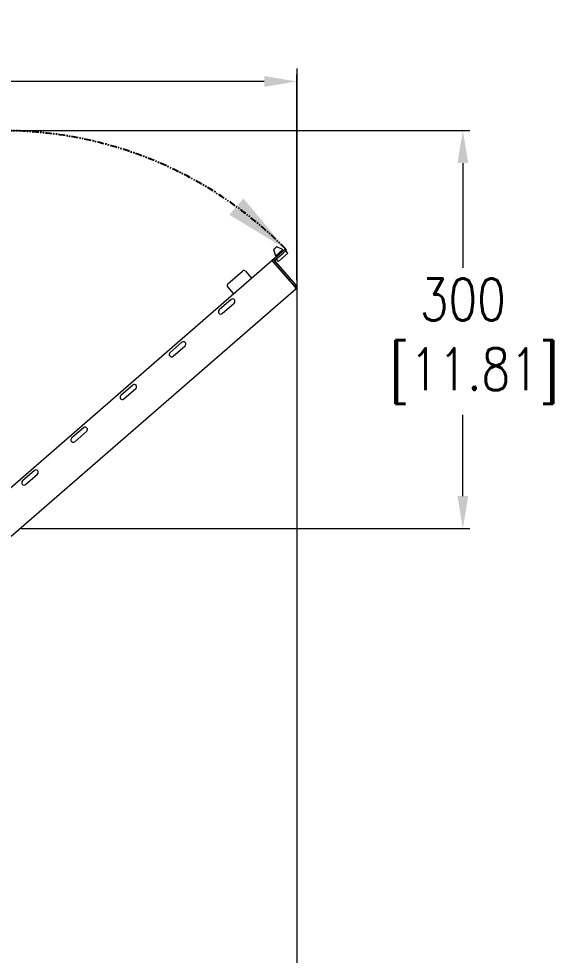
# Model space of a CAD drawing. Header units: inches. Extents: x 40138 to 76695, y -14500 to -5279.
# Drawn here: x 43934 to 44337, y -9254 to -8548 of the extents above; entities that cross this region are included whole.
import ezdxf

# ---------------------------------------------------------------- set-up
doc = ezdxf.new("R2010")
doc.units = ezdxf.units.IN
doc.header["$LTSCALE"] = 2
doc.header["$MEASUREMENT"] = 0
doc.header["$PDMODE"] = 35
doc.header["$PDSIZE"] = -1
doc.linetypes.add('PHANTOM', pattern=[2.5, 1.25, -0.25, 0.25, -0.25, 0.25, -0.25])
for name, color, linetype, lineweight in [('M-ANNO-DIMS', 7, 'Continuous', 13), ('M-OBJECT-DETAILS', 7, 'Continuous', 9), ('M-OBJECT-FRAME', 7, 'Continuous', 18)]:
    doc.layers.add(name, color=color, linetype=linetype, lineweight=lineweight)
doc.styles.get("Standard").update_dxf_attribs({"font": 'romans.shx', "width": 0.8})
doc.dimstyles.new('World Wide Dims', dxfattribs={"dimscale": 7, "dimtxt": 4.5, "dimasz": 3.5, "dimexe": 0.75, "dimexo": 0.75, "dimgap": 0.75, "dimtad": 0, "dimtih": 1, "dimtoh": 1, "dimdec": 0, "dimzin": 4, "dimdsep": 46, "dimtxsty": 'Standard', "dimcen": 0, "dimclrd": 256, "dimclre": 256, "dimclrt": 256, "dimadec": 0, "dimazin": 1, "dimtfac": 1, "dimtdec": 0, "dimtmove": 0, "dimatfit": 3, "dimfxl": 1, "dimtolj": 1, "dimtzin": 0, "dimlwd": -1, "dimlwe": -1, "dimarcsym": 0})

# ---------------------------------------------------------------- blocks, each defined once
blk = doc.blocks.new('*D48')
at = {"layer": 'Defpoints', "color": 0, "transparency": 16777216}
for p in [(43921.45, -8632.21), (43929.91, -8932.16), (44268.44, -8932.16)]:
    blk.add_point(p, dxfattribs=at)
at = {"layer": 'M-ANNO-DIMS', "transparency": 16777216}
for p, q in [((43926.7, -8632.21), (44273.69, -8632.21)), ((44268.44, -8656.71), (44268.44, -8735.52)), ((44268.44, -8907.66), (44268.44, -8846.52)), ((43935.16, -8932.16), (44273.69, -8932.16))]:
    blk.add_line(p, q, dxfattribs=at)
for points in [[(44264.36, -8656.71), (44272.53, -8656.71), (44268.44, -8632.21)], [(44264.36, -8907.66), (44272.53, -8907.66), (44268.44, -8932.16)]]:
    blk.add_solid(points, dxfattribs=at)
at = {"layer": 'M-ANNO-DIMS', "transparency": 16777216, "insert": (44268.44, -8791.02), "char_height": 31.5, "attachment_point": 5}
blk.add_mtext('\\A1;300\\P [11.81]', dxfattribs=at)
blk = doc.blocks.new('*D49')
at = {"layer": 'Defpoints', "color": 0, "transparency": 16777216}
for p in [(44143.14, -8595.12), (43122.23, -8750.1), (44143.14, -8750.1)]:
    blk.add_point(p, dxfattribs=at)
at = {"layer": 'M-ANNO-DIMS', "transparency": 16777216}
for p, q in [((43122.23, -8744.85), (43122.23, -8589.87)), ((44143.14, -8744.85), (44143.14, -8589.87)), ((43146.73, -8595.12), (43570.67, -8595.12)), ((44118.64, -8595.12), (43741.97, -8595.12))]:
    blk.add_line(p, q, dxfattribs=at)
for points in [[(43146.73, -8591.04), (43146.73, -8599.2), (43122.23, -8595.12)], [(44118.64, -8591.04), (44118.64, -8599.2), (44143.14, -8595.12)]]:
    blk.add_solid(points, dxfattribs=at)
at = {"layer": 'M-ANNO-DIMS', "transparency": 16777216, "insert": (43656.32, -8595.12), "char_height": 31.5, "attachment_point": 5}
blk.add_mtext('\\A1;1021\\P [40.19]', dxfattribs=at)
blk = doc.blocks.new('*D47')
at = {"layer": 'Defpoints', "color": 0, "transparency": 16777216}
for p in [(44143.14, -8580.06), (42898.8, -10362.86), (42898.8, -10796.65)]:
    blk.add_point(p, dxfattribs=at)
at = {"layer": 'M-ANNO-DIMS', "transparency": 16777216}
for p, q in [((44143.14, -8585.31), (44143.14, -10801.9)), ((42898.8, -10368.11), (42898.8, -10801.9)), ((42923.3, -10796.65), (43189.89, -10796.65)), ((44118.64, -10796.65), (43361.19, -10796.65))]:
    blk.add_line(p, q, dxfattribs=at)
for points in [[(42923.3, -10792.57), (42923.3, -10800.74), (42898.8, -10796.65)], [(44118.64, -10792.57), (44118.64, -10800.74), (44143.14, -10796.65)]]:
    blk.add_solid(points, dxfattribs=at)
at = {"layer": 'M-ANNO-DIMS', "transparency": 16777216, "insert": (43275.54, -10796.65), "char_height": 31.5, "attachment_point": 5}
blk.add_mtext('\\A1;1244\\P [48.99]', dxfattribs=at)

msp = doc.modelspace()

# ---------------------------------------------------------------- linework, layer by layer
at = {"layer": 'M-OBJECT-DETAILS', "color": 7, "linetype": 'Continuous'}
for p, q in [((44125.682, -8721.884), (44127.225, -8726.505)), ((44125.711, -8721.777), (44126.868, -8720.771)), ((44126.275, -8728.556), (44132.019, -8723.563)), ((44126.868, -8720.771), (44128.025, -8719.765)), ((44127.071, -8729.473), (44132.815, -8724.479)), ((44129.952, -8724.318), (44127.386, -8726.549)), ((44132.497, -8721.922), (44128.136, -8719.751)), ((44136.414, -8724.664), (44129.395, -8730.765)), ((44132.518, -8722.087), (44129.952, -8724.318)), ((44132.019, -8723.563), (44134.66, -8721.267)), ((44132.581, -8723.074), (44132.131, -8722.557)), ((44135.457, -8722.183), (44132.815, -8724.479)), ((44134.66, -8721.267), (44135.457, -8722.183)), ((44136.424, -8724.523), (44134.915, -8722.787)), ((44124.687, -8729.936), (44124.596, -8730.016)), ((44141.619, -8749.599), (44124.596, -8730.016)), ((44125.604, -8729.14), (44124.687, -8729.936)), ((44141.711, -8749.519), (44124.687, -8729.936)), ((44142.627, -8748.723), (44125.604, -8729.14)), ((44127.745, -8729.02), (44129.254, -8730.756)), ((44127.904, -8726.231), (44128.354, -8726.749)), ((44091.261, -8747.73), (44102.393, -8738.053)), ((44104.509, -8738.201), (44109.102, -8743.484)), ((44095.705, -8755.13), (44091.113, -8749.847)), ((44141.711, -8749.519), (44142.627, -8748.723)), ((44093.707, -8759.517), (44084.65, -8767.39)), ((44086.947, -8770.032), (44096.003, -8762.158)), ((44056.631, -8791.747), (44047.574, -8799.62)), ((44049.87, -8802.262), (44058.927, -8794.389)), ((44019.554, -8823.977), (44010.497, -8831.85)), ((44012.793, -8834.492), (44021.85, -8826.619)), ((43982.477, -8856.208), (43973.42, -8864.081)), ((43975.717, -8866.722), (43984.774, -8858.849)), ((43945.401, -8888.438), (43936.344, -8896.311)), ((43938.64, -8898.952), (43947.697, -8891.079))]:
    msp.add_line(p, q, dxfattribs=at)
at = {"layer": 'M-OBJECT-DETAILS', "color": 7, "linetype": 'Continuous', "flags": 128}
msp.add_lwpolyline([(44141.711, -8749.519), (44141.883, -8749.821), (44141.927, -8750.165), (44141.922, -8750.18)], dxfattribs=at)
at = {"layer": 'M-OBJECT-DETAILS', "color": 1, "linetype": 'PHANTOM', "lineweight": -3, "ltscale": 2}
msp.add_arc((43921.448, -8931.971), 299.76, 44.661038, 169.728404, dxfattribs=at)
at = {"layer": 'M-OBJECT-DETAILS', "color": 7, "linetype": 'Continuous'}
for centre, radius, start, end in [((44125.777, -8721.852), 0.1, 131, 198.46675), ((44128.091, -8719.841), 0.1, 63.53325, 131), ((44132.206, -8722.491), 0.1, 131, 221), ((44132.453, -8722.012), 0.1, 311, 63.53325), ((44127.654, -8730.144), 2.103, 131, 156.007028), ((44127.654, -8730.144), 0.889, 131, 221), ((44127.32, -8726.474), 0.1, 198.46675, 311), ((44127.829, -8726.296), 0.1, 41, 131), ((44103.377, -8739.185), 1.5, 41, 131), ((44092.245, -8748.863), 1.5, 131, 221), ((44137.6, -8752.336), 4.863, 7.638858, 34.256737), ((44141.04, -8750.103), 2.103, 311, 41), ((44094.855, -8760.838), 1.75, 311, 131), ((44085.798, -8768.711), 1.75, 131, 311), ((44057.779, -8793.068), 1.75, 311, 131), ((44048.722, -8800.941), 1.75, 131, 311), ((44020.702, -8825.298), 1.75, 311, 131), ((44011.645, -8833.171), 1.75, 131, 311), ((43983.626, -8857.528), 1.75, 311, 131), ((43974.569, -8865.401), 1.75, 131, 311), ((43946.549, -8889.759), 1.75, 311, 131), ((43937.492, -8897.632), 1.75, 131, 311)]:
    msp.add_arc(centre, radius, start, end, dxfattribs=at)
at = {"layer": 'M-OBJECT-DETAILS', "color": 1, "linetype": 'Continuous', "lineweight": -3}
msp.add_solid([(44092.369, -8695.658), (44134.66, -8721.267), (44102.96, -8683.326)], dxfattribs=at)
at = {"layer": 'M-OBJECT-FRAME', "color": 7, "linetype": 'Continuous'}
for p, q in [((44124.596, -8730.016), (43902.89, -8922.741)), ((44142.42, -8751.69), (43927.935, -8938.138))]:
    msp.add_line(p, q, dxfattribs=at)

# ---------------------------------------------------------------- dimensions: what is measured, and where the dimension line sits
at = {"layer": 'M-ANNO-DIMS'}
for base, p1, p2, angle, picture, middle in [((44143.143, -8595.119), (43122.23, -8750.103), (44143.143, -8750.103), 180, '*D49', (43656.321, -8595.119)), ((42898.801, -10796.654), (44143.143, -8580.061), (42898.801, -10362.859), 180, '*D47', (43275.538, -10796.654)), ((44268.443, -8932.163), (43921.448, -8632.211), (43929.912, -8932.163), 90, '*D48', (44268.443, -8791.018))]:
    dim = msp.add_linear_dim(base=base, p1=p1, p2=p2, angle=angle, dimstyle='World Wide Dims', override={"dimpost": '\\X'}, dxfattribs=at)
    dim.commit()
    dim.dimension.update_dxf_attribs({"geometry": picture, "text_midpoint": middle, "dimtype": 160})

doc.saveas('drawing.dxf')
